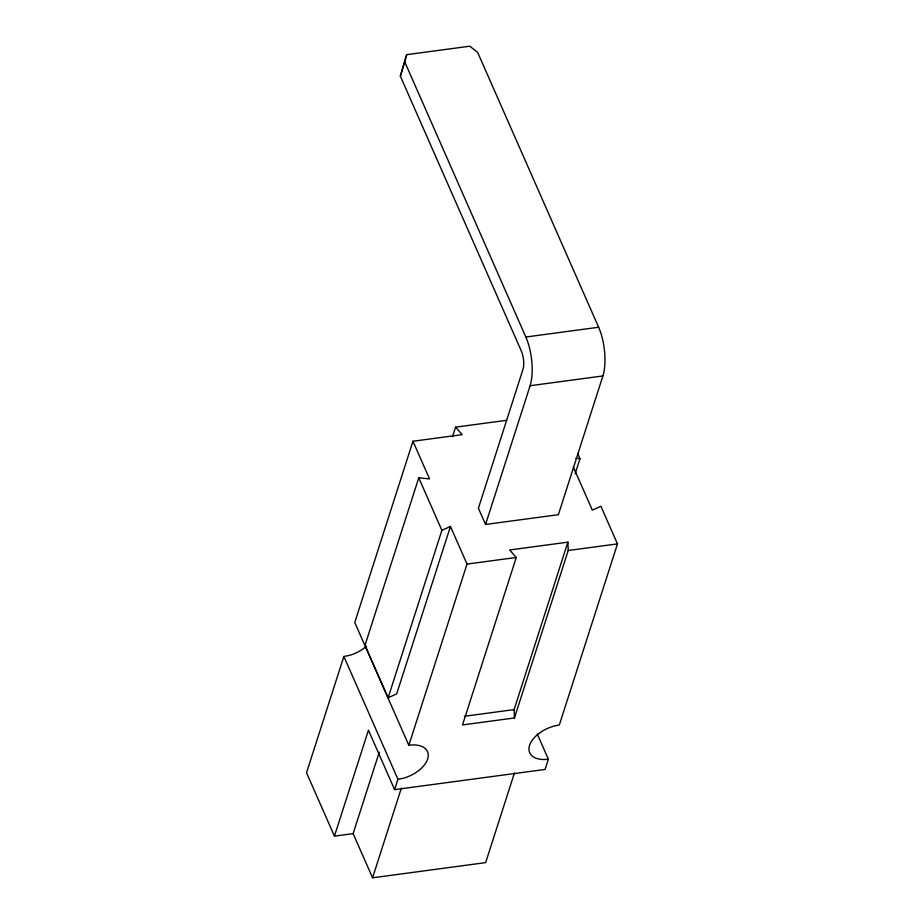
<?xml version="1.0" encoding="UTF-8"?>
<svg xmlns="http://www.w3.org/2000/svg" width="924" height="924" viewBox="0 0 924 924"><rect width="100%" height="100%" fill="white"/><g stroke="black" fill="none" stroke-linecap="round" stroke-linejoin="round"><path stroke-width="1.39" d="M400.358 76.184L406.699 54.666L469.785 46.2L477.662 52.414L598.636 327.246A34.8 12.901 82.4 0 1 602.898 375.952L558.362 514.691L485.562 524.462L478.413 508.212L522.949 369.473A13.179 4.886 82.4 0 0 521.332 351.028L400.358 76.184L406.699 54.666M366.539 646.176A26.357 15.05 -23.8 0 1 348.787 655.555L343.867 656.444L306.525 772.741L334.43 836.128L353.118 833.621L379.279 752.136M452.494 436.763L455.578 427.154L462.219 434.65L412.959 441.256L354.77 622.476L408.835 745.298L410.325 745.033A26.357 15.05 -23.8 0 1 427.974 757.842A26.357 15.05 -23.8 0 1 402.852 778.378L397.932 779.267L394.606 789.627L545.056 769.438L548.348 759.193L537.306 734.095M412.959 441.256L429.521 478.898L418.768 477.812L365.003 645.264L388.115 697.77L396.685 693.889L450.45 526.449L441.88 530.318L388.115 697.77M334.43 836.128L368.445 730.191L394.606 789.627M408.835 745.298L467.013 564.079L450.45 526.449M485.562 524.462L530.099 385.724A34.8 12.901 82.4 0 0 525.837 337.017L404.862 62.174M514.425 772.995L485.643 862.623L372.568 877.8L401.339 788.16M516.273 557.472L462.52 724.924L514.449 717.96L568.214 550.508L567.879 542.157L509.632 549.976L516.273 557.472L467.013 564.079M575.132 473.816L579.972 458.72L577.685 453.522M514.449 717.96L514.114 709.609L567.879 542.157M573.261 466.816L592.33 510.14L600.9 506.26L617.475 543.901L559.32 725.017A26.357 15.05 -23.8 0 0 529.567 745.356A26.357 15.05 -23.8 0 0 548.348 759.193M525.837 337.017L598.636 327.246M530.099 385.724L602.898 375.952M455.578 427.154L506.71 420.293M568.214 550.508L617.475 543.901M464.402 716.273L514.114 709.609M575.941 458.304L579.972 458.72M418.768 477.812L441.88 530.318M343.867 656.444L397.932 779.267M353.118 833.621L372.568 877.8"/></g></svg>
